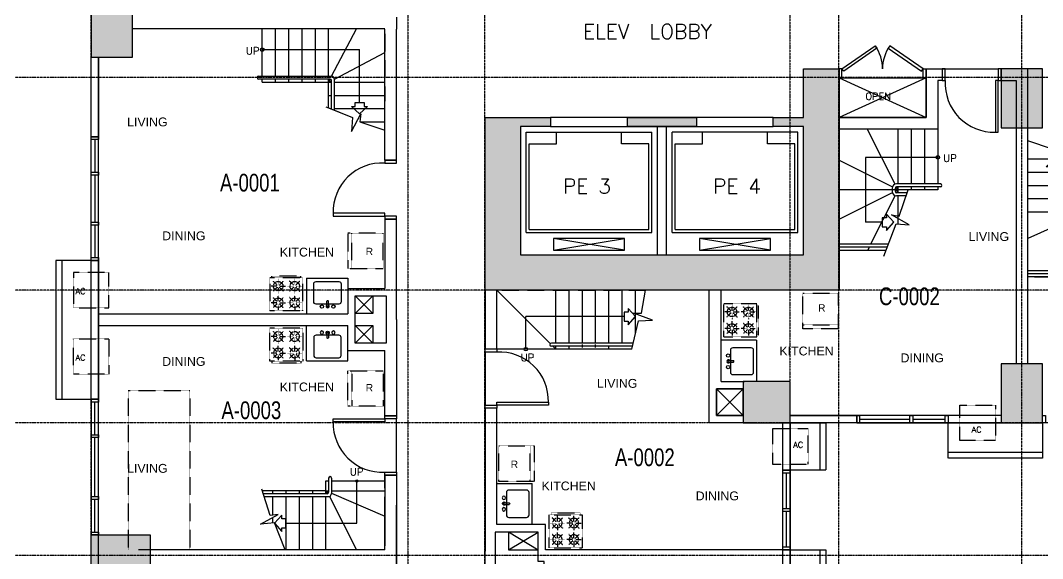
# Model space of a CAD drawing. Header units: inches. Extents: x -189245 to 740841, y -215444 to 469401.
# Drawn here: x 70090 to 87414, y -125030 to -115911 of the extents above; entities that cross this region are included whole.
import ezdxf
from ezdxf.enums import TextEntityAlignment as Align

# ---------------------------------------------------------------- set-up
doc = ezdxf.new("R2010")
doc.units = ezdxf.units.IN
doc.header["$LTSCALE"] = 10
doc.header["$MEASUREMENT"] = 0
for name, pattern in [('GRID NORMAL$0$GRID BASEMENT$0$GRID GROUND$0$GRID$0$$0$PHANTOM', [2.5, 1.25, -0.25, 0.25, -0.25, 0.25, -0.25]), ('HIDDEN', [0.375, 0.25, -0.125]), ('HIDDEN2', [0.1875, 0.125, -0.0625])]:
    doc.linetypes.add(name, pattern=pattern)
for name, color, linetype in [('1', 1, 'Continuous'), ('2', 2, 'Continuous'), ('A-DOOR', 1, 'Continuous'), ('A-EQUIPMENT', 2, 'Continuous'), ('A-EQUIPTMENT', 1, 'Continuous'), ('A-FIXTURE', 2, 'Continuous'), ('A-GRID', 8, 'Continuous'), ('A-HATCH COLUMN', 252, 'Continuous'), ('A-RAILING', 2, 'Continuous'), ('A-SHEARWALL', 6, 'Continuous'), ('A-STAIR', 1, 'Continuous'), ('A-TEXT', 3, 'Continuous'), ('A-UNIT NUMBER', 2, 'Continuous'), ('A-WINDOW', 2, 'Continuous'), ('BEAM-BODY PLANS', 150, 'HIDDEN2'), ('COLUMN', 6, 'Continuous'), ('GRID BASEMENT$0$A-PROPERTY LINE', 1, 'Continuous'), ('TEXT', 3, 'Continuous'), ('TSG- DIM1', 1, 'Continuous'), ('TSG- DIM_PIPE CHASE', 1, 'Continuous'), ('TSG- plaster', 4, 'Continuous'), ('TSG- PRE CAST', 4, 'Continuous'), ('TSG-DIM_WINDWS', 1, 'Continuous')]:
    doc.layers.add(name, color=color, linetype=linetype)
doc.styles.add('ARIAL', font='ARIAL.TTF', dxfattribs={"width": 0.75})
doc.styles.add('PRSP_Simplex', font='simplex.shx')

# ---------------------------------------------------------------- blocks, each defined once
blk = doc.blocks.new('elevator - inside')
at = {"layer": 'A-EQUIPTMENT', "color": 1}
for p, q in [((562, 7526), (562, 7726)), ((562, 7726), (1762, 7726)), ((1762, 7726), (562, 7526)), ((562, 7726), (1762, 7526)), ((1762, 7726), (1762, 7526)), ((3037, 7726), (4237, 7726)), ((4237, 7726), (3037, 7526)), ((3037, 7726), (4237, 7526)), ((1762, 7526), (562, 7526)), ((4237, 7526), (3037, 7526)), ((97, 7426), (97, 5726)), ((97, 7426), (2228, 7426)), ((147, 7376), (147, 5926)), ((147, 7376), (2178, 7376)), ((2178, 7376), (2178, 5926)), ((2228, 7426), (2228, 5726)), ((2572, 7426), (2572, 5726)), ((2572, 7426), (4703, 7426)), ((2622, 7376), (2622, 5926)), ((2622, 7376), (4653, 7376)), ((4653, 7376), (4653, 5926)), ((4703, 7426), (4703, 5726)), ((147, 5926), (612, 5926)), ((612, 5926), (612, 5726)), ((2178, 5926), (1712, 5926)), ((1712, 5926), (1712, 5726)), ((2622, 5926), (3087, 5926)), ((3087, 5926), (3087, 5726)), ((4653, 5926), (4187, 5926)), ((4187, 5926), (4187, 5726)), ((97, 5726), (2228, 5726)), ((4703, 5726), (2572, 5726)), ((97, 2076), (2228, 2076)), ((97, 376), (97, 2076)), ((612, 1876), (612, 2076)), ((1712, 1876), (1712, 2076)), ((2228, 376), (2228, 2076)), ((4703, 2076), (2572, 2076)), ((2572, 376), (2572, 2076)), ((3087, 1876), (3087, 2076)), ((4187, 1876), (4187, 2076)), ((4703, 376), (4703, 2076)), ((147, 1876), (612, 1876)), ((147, 426), (147, 1876)), ((2178, 1876), (1712, 1876)), ((2178, 426), (2178, 1876)), ((2622, 426), (2622, 1876)), ((2622, 1876), (3087, 1876)), ((4653, 1876), (4187, 1876)), ((4653, 426), (4653, 1876)), ((97, 376), (2228, 376)), ((147, 426), (2178, 426)), ((2572, 376), (4703, 376)), ((2622, 426), (4653, 426)), ((1762, 276), (562, 276)), ((562, 276), (562, 76)), ((1762, 76), (562, 276)), ((562, 76), (1762, 276)), ((1762, 76), (1762, 276)), ((4237, 276), (3037, 276)), ((3037, 276), (3037, 76)), ((4237, 76), (3037, 276)), ((3037, 76), (4237, 276)), ((4237, 76), (4237, 276)), ((562, 76), (1762, 76)), ((3037, 76), (4237, 76))]:
    blk.add_line(p, q, dxfattribs=at)
at = {"layer": 'A-EQUIPTMENT', "color": 1, "linetype": 'HIDDEN'}
for p, q in [((3037, 7526), (3037, 7726)), ((4237, 7726), (4237, 7526))]:
    blk.add_line(p, q, dxfattribs=at)
blk = doc.blocks.new('telephone door')
at = {"layer": 'A-DOOR', "color": 2}
for p, q in [((50, -15), (0, -15)), ((50, -15), (0, -15)), ((0, -165), (50, -165)), ((0, -165), (50, -165)), ((50, -165), (50, -15)), ((50, -165), (50, -15)), ((1425, -15), (1475, -15)), ((1425, -165), (1425, -15)), ((1425, -15), (1475, -15)), ((1475, -165), (1425, -165)), ((1475, -165), (1425, -165)), ((1475, -15), (1475, -165))]:
    blk.add_line(p, q, dxfattribs=at)
at = {"layer": 'A-DOOR'}
for p, q in [((1425, -165), (1425, -15)), ((1475, -15), (1475, -165))]:
    blk.add_line(p, q, dxfattribs=at)
at = {"layer": 'A-DOOR', "color": 2}
for points in [[(615, 377), (643, 336), (79, -56), (50, -15)], [(860, 377), (832, 336), (1396, -56), (1425, -15)]]:
    blk.add_lwpolyline(points, close=True, dxfattribs=at)
at = {"layer": 'A-DOOR'}
for centre, start, end in [((50, -15), 0, 34.8007), ((1425, -15), 145.1993, 180)]:
    blk.add_arc(centre, 688, start, end, dxfattribs=at)
blk = doc.blocks.new('A$C1B640851')
at = {"layer": 'A-RAILING', "color": 1}
for p in [(508, 550), (-1157, 0)]:
    blk.add_line(p, (508, 0), dxfattribs=at)
at = {"layer": 'A-STAIR', "color": 2}
for p, q in [((-1288, 550), (-1399, 73)), ((-1311, 450), (75, 450)), ((-1299, 500), (75, 500)), ((-1399, 73), (-1637, 58)), ((-1637, 58), (-1316, -58)), ((-1226, 136), (-1350, 0)), ((-1226, 78), (-1226, 136)), ((-1157, 78), (-1226, 78)), ((-1157, -78), (-1157, 78)), ((-1451, -60), (-1522, -450)), ((-1316, -58), (-1451, -60)), ((-1350, 0), (-1226, -137)), ((-1226, -137), (-1226, -78)), ((-1226, -78), (-1157, -78))]:
    blk.add_line(p, q, dxfattribs=at)
at = {"layer": 'A-STAIR'}
for p, q in [((-1288, 550), (1000, 550)), ((-900, 550), (-900, 500)), ((-675, 524), (-675, 474)), ((-450, 524), (-450, 474)), ((-225, 550), (-225, 500)), ((0, 550), (0, 500)), ((0, 550), (50, 500)), ((-1125, 450), (-1125, -450)), ((-900, 450), (-900, -450)), ((-675, 450), (-675, -450)), ((-450, 450), (-450, -450)), ((-225, 450), (-225, -450)), ((0, 450), (0, -450)), ((93, 457), (1000, -450)), ((-1350, 282), (-1350, -450))]:
    blk.add_line(p, q, dxfattribs=at)
at = {"layer": 'A-STAIR', "color": 2}
blk.add_circle((508, 550), 30, dxfattribs=at)
blk.add_arc((75, 475), 25, 270, 90, dxfattribs=at)
blk = doc.blocks.new('grid')
at = {"layer": 'A-GRID', "linetype": 'GRID NORMAL$0$GRID BASEMENT$0$GRID GROUND$0$GRID$0$$0$PHANTOM'}
for p, q in [((-90633.8, -228688.5), (-90633.8, -289256.3)), ((-85258.8, -228688.5), (-85258.8, -289256.3)), ((-83958.8, -228688.5), (-83958.8, -289256.3)), ((-77958.8, -228688.5), (-77958.8, -289256.3)), ((-74858.8, -228688.5), (-74858.8, -289256.3)), ((-78783.8, -230188.4), (-78783.8, -289282.1)), ((-33688.1, -262686.6), (-100703.6, -262686.6)), ((-33688.1, -266286.6), (-100703.6, -266286.6)), ((-33688.1, -268536.6), (-100703.6, -268536.6)), ((-33688.1, -270786.6), (-100703.6, -270786.6))]:
    blk.add_line(p, q, dxfattribs=at)
blk = doc.blocks.new('REF')
at = {"color": 1, "linetype": 'HIDDEN2'}
blk.add_line((-300, 535), (300, 535), dxfattribs=at)
blk.add_lwpolyline([(-300, 0), (300, 0), (300, 600), (-300, 600)], close=True, dxfattribs=at)
blk = doc.blocks.new('RANGE2')
at = {"layer": 'A-FIXTURE', "color": 1, "linetype": 'HIDDEN2'}
for p, q in [((-280, 0), (280, 0)), ((-280, 0), (-280, -560)), ((280, -560), (280, 0)), ((-166, -140), (-262, -140)), ((-158, -122), (-227, -53)), ((-158, -158), (-227, -227)), ((-140, -114), (-140, -18)), ((-140, -166), (-140, -262)), ((-122, -122), (-53, -53)), ((-122, -158), (-53, -227)), ((-114, -140), (-18, -140)), ((114, -140), (18, -140)), ((122, -122), (53, -53)), ((122, -158), (53, -227)), ((140, -114), (140, -18)), ((140, -166), (140, -262)), ((158, -122), (227, -53)), ((158, -158), (227, -227)), ((166, -140), (262, -140)), ((-158, -402), (-227, -333)), ((-140, -394), (-140, -298)), ((-122, -402), (-53, -333)), ((122, -402), (53, -333)), ((140, -394), (140, -298)), ((158, -402), (227, -333)), ((-166, -420), (-262, -420)), ((-158, -438), (-227, -507)), ((-140, -446), (-140, -542)), ((-122, -438), (-53, -507)), ((-114, -420), (-18, -420)), ((114, -420), (18, -420)), ((122, -438), (53, -507)), ((140, -446), (140, -542)), ((158, -438), (227, -507)), ((166, -420), (262, -420)), ((-280, -560), (280, -560)), ((-246, -560), (-246, -590)), ((-246, -590), (246, -590)), ((246, -560), (246, -590))]:
    blk.add_line(p, q, dxfattribs=at)
for centre in [(-140, -140), (140, -140), (-140, -420), (140, -420)]:
    blk.add_circle(centre, 80, dxfattribs=at)
blk = doc.blocks.new('SINK3')
at = {"layer": 'A-FIXTURE', "color": 2, "linetype": 'Continuous'}
for p, q in [((421, 17), (335, 17)), ((421, -12), (335, -12))]:
    blk.add_line(p, q, dxfattribs=at)
blk.add_lwpolyline([(40, 232), (342, 232, -0.414214), (382, 192), (382, -192, -0.414214), (342, -232), (40, -232, -0.414214), (0, -192), (0, 192, -0.414214)], format="xyb", close=True, dxfattribs=at)
at = {"layer": 'A-FIXTURE', "color": 2, "linetype": 'ByBlock'}
for centre in [(425, 100), (425, -95)]:
    blk.add_circle(centre, 28.8, dxfattribs=at)
at = {"layer": 'A-FIXTURE', "color": 2, "linetype": 'Continuous'}
for centre, radius, start, end in [((342, 3), 15.7, 115.7914, 244.2086), ((421, 3), 27.3, 211.2757, 148.7243), ((414, 3), 15.7, 295.7914, 64.2086)]:
    blk.add_arc(centre, radius, start, end, dxfattribs=at)
blk = doc.blocks.new('A$C34DE1B35')
at = {"layer": 'A-FIXTURE', "linetype": 'ByBlock'}
blk.add_lwpolyline([(0, -1725), (600, -1725), (600, -3125), (0, -3125)], dxfattribs=at)
at = {"layer": 'A-RAILING', "color": 2}
for p, q in [((-2002, -2450), (-2002, -1577)), ((-1952, -2450), (-1952, -1597)), ((-1927, -2475), (-1377, -2475)), ((-1927, -2525), (-1377, -2525)), ((-1377, -3425), (-2902, -3425)), ((-1377, -3475), (-2902, -3475))]:
    blk.add_line(p, q, dxfattribs=at)
for centre, radius, start, end in [((-1927, -2450), 75, 180, 270), ((-1927, -2450), 25, 180, 270), ((-1377, -2500), 25, 270, 90), ((-1377, -3450), 25, 270, 90)]:
    blk.add_arc(centre, radius, start, end, dxfattribs=at)
at = {"layer": 'A-STAIR'}
for p, q in [((-2900, -1525), (-2133, -1525)), ((-1902, -2475), (-1902, -1617)), ((-2902, -1750), (-2002, -1750)), ((-1952, -1750), (-1902, -1750)), ((-2902, -1975), (-2002, -1975)), ((-1952, -1975), (-1902, -1975)), ((-2902, -2200), (-2002, -2200)), ((-1952, -2200), (-1902, -2200)), ((-2902, -2425), (-2002, -2425)), ((-1952, -2425), (-1452, -2425)), ((-1902, -2425), (-1951, -2447)), ((-1902, -2425), (-1929, -2475)), ((-1677, -2475), (-1677, -2425)), ((-1452, -2475), (-1452, -2425)), ((-1999, -2469), (-2902, -2875)), ((-1954, -2520), (-2457, -3425)), ((-1902, -3425), (-1902, -2525)), ((-1677, -3425), (-1677, -2525)), ((-1452, -3425), (-1452, -2525)), ((-1452, -3525), (-2902, -3525)), ((-1902, -3525), (-1902, -3475)), ((-1677, -3525), (-1677, -3475)), ((-1452, -3525), (-1452, -3475))]:
    blk.add_line(p, q, dxfattribs=at)
at = {"layer": 'A-STAIR', "color": 2}
blk.add_lwpolyline([(-1902, -1617), (-2357, -1436), (-2337, -1198), (-2499, -1498), (-2481, -1364), (-2902, -1221)], dxfattribs=at)
blk.add_lwpolyline([(-2588, -1661), (-2452, -1536), (-2315, -1661), (-2374, -1661), (-2374, -1729), (-2530, -1729), (-2530, -1661)], close=True, dxfattribs=at)
at = {"layer": 'A-STAIR'}
blk.add_lwpolyline([(-2452, -1729), (-2452, -3025), (-1452, -3025)], dxfattribs=at)
at = {"layer": 'A-STAIR', "color": 2}
blk.add_circle((-1452, -3025), 30, dxfattribs=at)
at = {"layer": 'BEAM-BODY PLANS', "color": 2, "linetype": 'ByBlock'}
for p, q in [((-2335, -1198), (-2497, -1498)), ((-2355, -1436), (-2335, -1198)), ((-2497, -1498), (-2480, -1364)), ((-1900, -1617), (-2355, -1436))]:
    blk.add_line(p, q, dxfattribs=at)
at = {"layer": 'BEAM-BODY PLANS', "color": 1}
for p, q in [((-1675, -2425), (-1900, -2425)), ((-2900, -3525), (-1675, -3525))]:
    blk.add_line(p, q, dxfattribs=at)
at = {"layer": 'A-FIXTURE', "color": 1, "extrusion": (2.87679e-43, 1.97215e-31, -1), "xscale": -1, "zscale": -1, "rotation": 180}
blk.add_blockref('REF', (-832, -246), dxfattribs=at)
at = {"layer": 'A-FIXTURE', "color": 1, "extrusion": (1.97215e-31, -8.36534e-46, -1), "zscale": -1, "rotation": 270}
blk.add_blockref('RANGE2', (-17, -1425), dxfattribs=at)
at = {"layer": 'A-FIXTURE', "extrusion": (6.16298e-32, -4.52073e-48, -1), "zscale": -0.9999999999999999}
blk.add_blockref('SINK3', (-500, -2365), dxfattribs=at)
at = {"layer": 'A-TEXT', "insert": (864, -468), "char_height": 125, "width": 5794.76, "attachment_point": 3}
blk.add_mtext('{\\fArial|b0|i0|c0|p34;R}', dxfattribs=at)
at = {"layer": 'TEXT', "char_height": 150, "width": 1290, "attachment_point": 7}
for s, insert in [('{\\fArial|b0|i0|c0|p34;KITCHEN}', (646, -2047)), ('{\\fArial|b0|i0|c0|p34;LIVING}', (-1978, -4742)), ('{\\fArial|b0|i0|c0|p34;DINING}', (1184, -4743))]:
    blk.add_mtext(s, dxfattribs=dict(at, insert=insert))

msp = doc.modelspace()

# ---------------------------------------------------------------- hatches: boundary and pattern name
at = {"layer": 'A-HATCH COLUMN'}
msp.add_hatch(color=256, dxfattribs=at).paths.add_polyline_path([(80376.34646, -117555.85693), (80376.34646, -117705.85693), (81548.34625, -117705.85693), (81548.34625, -117555.85693)])
msp.add_hatch(color=256, dxfattribs=at).paths.add_polyline_path([(80376.34646, -117555.85693), (80376.34646, -117705.85693), (81548.34625, -117705.85693), (81548.34625, -117555.85693)])
at = {"layer": 'COLUMN', "linetype": 'Continuous'}
for points in [[(71289.01965, -115430.85693), (71289.01965, -116530.85693), (71989.01965, -116530.85693), (71989.01965, -115430.85693)], [(83964.01965, -116730.85693), (83364.01965, -116730.85693), (83364.01965, -117555.85693), (82848.34625, -117555.85693), (82848.34625, -117705.85693), (83364.01965, -117705.85693), (83364.01965, -119880.85693), (78564.01965, -119880.85693), (78564.01965, -117705.85693), (79076.51965, -117705.85693), (79076.51965, -117555.85693), (77964.01965, -117555.85693), (77964.01965, -120480.85693), (83964.01965, -120480.85693)], [(86714.01964, -117730.85693), (87414.01964, -117730.85693), (87414.01964, -116730.85693), (86714.01964, -116730.85693)], [(86714.01964, -122730.85693), (87414.01964, -122730.85693), (87414.01964, -121730.85693), (86714.01964, -121730.85693)], [(82339.01965, -122730.85693), (83139.01965, -122730.85693), (83139.01965, -122030.85693), (82339.01965, -122030.85693)], [(71289.01965, -124630.85693), (72289.01965, -124630.85693), (72289.01965, -125330.85693), (71289.01965, -125330.85693)]]:
    msp.add_hatch(color=253, dxfattribs=at).paths.add_polyline_path(points)

# ---------------------------------------------------------------- linework, layer by layer
at = {"layer": '1', "linetype": 'ByBlock'}
msp.add_line((74363.44434, -124336.50223), (74363.44434, -124433.27918), dxfattribs=at)
for points in [[(84723.84591, -119903.55657), (84935.09162, -119359.90701), (85150.46042, -119373.58937), (84852.83863, -119208.25683), (84986.18699, -119227.15081), (85134.59024, -118781.79031)], [(74579.63837, -124882.08423), (74396.33417, -124427.0824), (74158.75563, -124447.34187), (74458.14058, -124285.22389), (74324.59648, -124302.6808), (74180.99777, -123855.74802)]]:
    msp.add_lwpolyline(points, dxfattribs=at)
at = {"layer": '2', "color": 2}
msp.add_line((78164.01965, -122480.85693), (77964.01965, -122480.85693), dxfattribs=at)
for points in [[(76264.01965, -118278.61391), (76264.01965, -118328.61391), (76464.01965, -118328.61391), (76464.01965, -118278.61391)], [(76264.01965, -119228.61391), (76264.01965, -119178.61391), (75389.01965, -119178.61391), (75389.01965, -119228.61391)], [(76264.01965, -119228.61391), (76264.01965, -119278.61391), (76464.01965, -119278.61391), (76464.01965, -119228.61391)], [(76264.01965, -122664.44438), (76264.01965, -122614.44438), (76464.01965, -122614.44438), (76464.01965, -122664.44438)], [(76264.01965, -122664.44438), (76264.01965, -122714.44438), (75389.01965, -122714.44438), (75389.01965, -122664.44438)], [(76264.01965, -123614.44438), (76264.01965, -123564.44438), (76464.01965, -123564.44438), (76464.01965, -123614.44438)]]:
    msp.add_lwpolyline(points, close=True, dxfattribs=at)
at = {"layer": 'A-DOOR'}
for p, q in [((83964.01965, -116730.85693), (83964.01965, -116930.85693)), ((85764.01965, -116730.85693), (86664.01965, -116730.85693)), ((77964.01965, -121530.85693), (77964.01965, -122430.85693)), ((79039.01965, -122380.85693), (79039.01965, -122430.85693)), ((76464.01965, -123564.44438), (76464.01965, -122664.44438))]:
    msp.add_line(p, q, dxfattribs=at)
at = {"layer": 'A-DOOR', "ltscale": 500}
msp.add_line((83964.01965, -116730.85693), (83964.01965, -116930.85693), dxfattribs=at)
at = {"layer": 'A-DOOR', "color": 2}
for p, q in [((77964.01965, -121530.85693), (77964.01965, -121480.85693)), ((78164.01965, -121530.85693), (77964.01965, -121530.85693)), ((78164.01965, -121480.85693), (78164.01965, -121530.85693)), ((77964.01965, -122480.85693), (77964.01965, -122430.85693)), ((77964.01965, -122430.85693), (78164.01965, -122430.85693)), ((78164.01965, -122430.85693), (78164.01965, -122380.85693)), ((78164.01965, -122380.85693), (79039.01965, -122380.85693)), ((79039.01965, -122430.85693), (78164.01965, -122430.85693)), ((78164.01965, -122430.85693), (78164.01965, -122480.85693))]:
    msp.add_line(p, q, dxfattribs=at)
for points in [[(85714.01965, -116930.85693), (85764.01965, -116930.85693), (85764.01965, -116730.85693), (85714.01965, -116730.85693)], [(86664.01965, -116930.85693), (86714.01965, -116930.85693), (86714.01965, -116730.85693), (86664.01965, -116730.85693)], [(86664.01965, -116930.85693), (86614.01965, -116930.85693), (86614.01965, -117805.85693), (86664.01965, -117805.85693)]]:
    msp.add_lwpolyline(points, close=True, dxfattribs=at)
at = {"layer": 'A-DOOR'}
for centre, start, end in [((86593.41723, -116975.51357), 176.918041454, 271.421327578), ((76219.36301, -119158.01148), 86.918041461, 181.421327571), ((76219.36301, -119158.01148), 86.918041461, 181.421327571), ((78208.6763, -122360.2545), 358.578672422, 93.081958539), ((76219.36301, -122735.04681), 178.578672429, 273.081958539), ((76219.36301, -122735.04681), 178.578672429, 273.081958539)]:
    msp.add_arc(centre, 830.59891, start, end, dxfattribs=at)
at = {"layer": 'A-EQUIPMENT', "ltscale": 100}
for points in [[(71289.01966, -119980.85691), (70789.01965, -119980.85691), (70789.01965, -122330.85398), (71289.01965, -122330.85398)], [(83139.01965, -122730.85691), (83639.01966, -122730.85691), (83639.01966, -123530.85691), (83139.01965, -123530.85691)], [(87414.01965, -122730.85691), (87414.01965, -123230.85691), (85814.01965, -123230.85691), (85814.01965, -122730.85691)], [(83139.01965, -124880.85691), (83639.01966, -124880.85691), (83639.01966, -126330.85398), (83139.01966, -126330.85398)]]:
    msp.add_lwpolyline(points, dxfattribs=at)
at = {"layer": 'A-EQUIPTMENT', "color": 20, "linetype": 'HIDDEN', "true_color": 0xf62c09}
msp.add_line((82389.01965, -122730.85693), (82989.01965, -122730.85693), dxfattribs=at)
at = {"layer": 'A-EQUIPTMENT', "linetype": 'HIDDEN'}
for points in [[(70789.01965, -119980.85691), (70689.01965, -119980.85691), (70689.01965, -122330.85398), (70789.01965, -122330.85398)], [(83639.01966, -122730.85691), (83739.01966, -122730.85691), (83739.01966, -123530.85691), (83639.01966, -123530.85691)], [(87414.01965, -123230.85691), (87414.01965, -123330.85691), (85814.01965, -123330.85691), (85814.01965, -123230.85691)], [(83639.01966, -124880.85691), (83739.01966, -124880.85691), (83739.01966, -126330.85398), (83639.01966, -126330.85398)]]:
    msp.add_lwpolyline(points, dxfattribs=at)
at = {"layer": 'A-EQUIPTMENT', "color": 1, "linetype": 'HIDDEN2'}
for points in [[(70989.01965, -120780.85691), (71589.01965, -120780.85691), (71589.01965, -120180.85691), (70989.01965, -120180.85691)], [(70989.01965, -121305.85691), (71589.01965, -121305.85691), (71589.01965, -121905.85691), (70989.01965, -121905.85691)], [(86014.01965, -123030.85691), (86014.01965, -122430.85691), (86614.01965, -122430.85691), (86614.01965, -123030.85691)], [(83439.01965, -122830.85691), (82839.01965, -122830.85691), (82839.01965, -123430.85691), (83439.01965, -123430.85691)]]:
    msp.add_lwpolyline(points, close=True, dxfattribs=at)
at = {"layer": 'A-FIXTURE', "color": 2}
for p, q in [((74939.3993, -120280.85693), (74939.3993, -120880.85693)), ((74939.3993, -120280.85693), (75639.02208, -120280.85693)), ((75639.02208, -120280.85693), (75639.01965, -120455.8619)), ((74939.3993, -121680.85693), (74939.3993, -121080.85693)), ((82564.01966, -121331.23415), (81964.01966, -121331.23415)), ((82564.01966, -121331.23415), (82564.01966, -122030.85693)), ((75639.02208, -121680.85693), (75639.01965, -121505.85197)), ((74939.3993, -121680.85693), (75639.02208, -121680.85693)), ((78164.01965, -123756.23415), (78764.01965, -123756.23415)), ((78764.01965, -124455.85693), (78764.01965, -123756.23415))]:
    msp.add_line(p, q, dxfattribs=at)
at = {"layer": 'A-RAILING'}
for p, q in [((74126.14442, -116855.59879), (75358.54121, -116855.59879)), ((75338.54121, -116905.59879), (74126.14442, -116905.59879)), ((75363.54121, -117415.45719), (75363.54121, -116930.59879)), ((75413.54121, -117435.31886), (75413.54121, -116910.59879)), ((84863.88738, -118756.79031), (84863.88738, -118806.79075)), ((84913.88738, -118756.79031), (84913.88738, -118806.79056)), ((85681.48005, -118681.79031), (84938.88738, -118681.79031)), ((85681.48005, -118731.79031), (84938.88738, -118731.79031)), ((85117.92921, -118831.79031), (84938.88738, -118831.79031)), ((85101.26819, -118881.79031), (84938.88738, -118881.79031)), ((84801.46901, -119703.79031), (83963.88738, -119703.79031)), ((84782.04053, -119753.79031), (83963.88738, -119753.79031)), ((75313.44434, -123666.15047), (75313.44434, -123906.15047)), ((75363.44434, -123666.15047), (75363.44434, -123926.15047)), ((75288.44434, -123931.15047), (74205.22444, -123931.15047)), ((74221.28935, -123981.15047), (75308.44434, -123981.15047))]:
    msp.add_line(p, q, dxfattribs=at)
for centre, radius, start, end in [((74126.14442, -116880.59879), 25, 90, 270), ((75338.54121, -116930.59879), 25, 0, 90), ((75358.54121, -116910.59879), 55, 0, 90), ((84938.88738, -118756.79031), 75, 90, 180), ((84938.88738, -118806.79031), 75, 180, 270), ((84938.88738, -118756.79031), 25, 90, 180), ((84938.88738, -118806.79031), 25, 180, 270), ((85681.48005, -118706.79031), 25, 270, 90), ((75338.44434, -123666.15047), 25, 0, 180), ((75288.44434, -123906.15047), 25, 270, 0), ((75308.44434, -123926.15047), 55, 270, 0)]:
    msp.add_arc(centre, radius, start, end, dxfattribs=at)
at = {"layer": 'A-SHEARWALL'}
for p, q in [((83364.01965, -117555.85693), (83364.01965, -116730.85693)), ((83364.01965, -116730.85693), (83964.01965, -116730.85693)), ((83964.01965, -116730.85693), (83964.01965, -120480.85693)), ((77964.01965, -117555.85693), (79076.51965, -117555.85693)), ((77964.01965, -120480.85693), (77964.01965, -117555.85693)), ((79076.51965, -117555.85693), (79076.51965, -117705.85693)), ((80376.34646, -117555.85693), (81548.34625, -117555.85693)), ((80376.34646, -117555.85693), (81548.34625, -117555.85693)), ((82848.34625, -117705.85693), (82848.34625, -117555.85693)), ((82848.34625, -117555.85693), (83364.01965, -117555.85693)), ((79076.51965, -117705.85693), (78564.01965, -117705.85693)), ((78564.01965, -117705.85693), (78564.01965, -119880.85693)), ((81548.34625, -117705.85693), (80373.34646, -117705.85693)), ((81548.34625, -117705.85693), (80373.34646, -117705.85693)), ((83364.01965, -117705.85693), (82848.34625, -117705.85693)), ((83364.01965, -119880.85693), (83364.01965, -117705.85693)), ((78564.01965, -119880.85693), (83364.01965, -119880.85693)), ((83964.01965, -120480.85693), (77964.01965, -120480.85693))]:
    msp.add_line(p, q, dxfattribs=at)
at = {"layer": 'A-SHEARWALL', "color": 2}
for p, q in [((80889.01965, -119880.85693), (80889.01965, -117705.85693)), ((81039.01965, -119880.85693), (81039.01965, -117705.85693))]:
    msp.add_line(p, q, dxfattribs=at)
at = {"layer": 'A-SHEARWALL'}
for points in [[(80376.34646, -117555.85693), (80376.34646, -117705.85693)], [(81548.34625, -117555.85693), (81548.34625, -117705.85693)]]:
    msp.add_lwpolyline(points, dxfattribs=at)
at = {"layer": 'A-STAIR'}
for p, q in [((74188.54121, -116855.59879), (74188.54121, -116055.59879)), ((74413.54121, -116855.59879), (74413.54121, -116055.59879)), ((74638.54121, -116855.59879), (74638.54121, -116055.59879)), ((74863.54121, -116855.59879), (74863.54121, -116055.59879)), ((75088.54121, -116855.59879), (75088.54121, -116055.59879)), ((75313.54121, -116855.59879), (75313.54121, -116055.59879)), ((75363.43226, -116855.8167), (75788.7143, -116055.59879)), ((75838.7143, -117301.68199), (75838.7143, -116405.59879)), ((75413.32331, -116905.70775), (76263.88738, -116455.59879)), ((74188.54121, -116955.59879), (74188.54121, -116905.59879)), ((74413.54121, -116955.59879), (74413.54121, -116905.59879)), ((74638.54121, -116955.59879), (74638.54121, -116905.59879)), ((74863.54121, -116955.59879), (74863.54121, -116905.59879)), ((75088.54121, -116955.59879), (75088.54121, -116905.59879)), ((75313.54121, -117395.59552), (75313.54121, -116905.59879)), ((75313.54121, -116955.59879), (75338.54121, -116905.59879)), ((75313.54121, -116955.59879), (75363.54121, -116930.59879)), ((74188.54121, -116955.59879), (75363.54121, -116955.59879)), ((75413.54121, -116955.59879), (76063.88738, -116955.59879)), ((75413.54121, -116955.59879), (76263.88738, -116955.59879)), ((75313.54121, -117180.59879), (75363.54121, -117180.59879)), ((75413.54121, -117180.59879), (76263.88738, -117180.59879)), ((75338.72356, -117405.59879), (75363.54121, -117405.59879)), ((75413.54121, -117405.59879), (76263.88738, -117405.59879)), ((75849.87467, -117630.59879), (76263.88738, -117630.59879)), ((84915.48708, -118685.53425), (84448.48808, -117756.79031)), ((84963.88738, -117756.79031), (84963.88738, -118681.79031)), ((85188.88738, -117756.79031), (85188.88738, -118681.79031)), ((85413.88738, -117756.79031), (85413.88738, -118681.79031)), ((85638.88738, -117756.79031), (85638.88738, -118681.79031)), ((84867.55488, -118733.62406), (83963.88738, -118281.79031)), ((85638.88738, -118231.79031), (84413.88738, -118231.79031)), ((84963.88738, -118781.79031), (83963.88738, -118781.79031)), ((84867.55488, -118829.95656), (83963.88738, -119281.79031)), ((84963.88738, -118781.79031), (84913.88738, -118756.79031)), ((85413.88738, -118781.79031), (84913.88738, -118781.79031)), ((85638.88738, -118781.79031), (84913.88738, -118781.79031)), ((84963.88738, -118781.79031), (84913.88738, -118806.79031)), ((84963.88738, -118781.79031), (84938.74615, -118731.79071)), ((84963.88738, -118781.79031), (84938.74615, -118831.78991)), ((84963.88738, -118731.79031), (84963.88738, -118831.79031)), ((85188.88738, -118731.79031), (85188.88738, -118781.79031)), ((85413.88738, -118731.79031), (85413.88738, -118781.79031)), ((85638.88738, -118731.79031), (85638.88738, -118781.79031)), ((84915.48708, -118878.04637), (84500.27943, -119703.79031)), ((84963.88738, -118881.79031), (84963.88738, -119361.73641)), ((84963.88738, -118881.79031), (84963.88738, -119056.79031)), ((84698.1744, -119331.79031), (84413.88738, -119331.79031)), ((83963.88738, -119803.79031), (84762.61205, -119803.79031)), ((84475.138, -119753.79031), (84449.99657, -119803.79031)), ((75263.44434, -123716.15047), (75263.44434, -123881.15047)), ((75313.44434, -123716.15047), (75263.44434, -123716.15047)), ((75263.44434, -123780.73326), (75263.44434, -123931.15047)), ((76263.88738, -123716.15047), (75363.44434, -123716.15047)), ((75263.44434, -123881.15047), (74189.15953, -123881.15047)), ((74363.44434, -123881.15047), (74363.44434, -123931.15047)), ((74363.44434, -123981.15047), (74363.44434, -124297.6026)), ((74588.44434, -123881.15047), (74588.44434, -123931.15047)), ((74588.44434, -123981.15047), (74588.44434, -124881.15098)), ((74813.44434, -123881.15047), (74813.44434, -123931.15047)), ((74813.44434, -123981.15047), (74813.44434, -124881.15106)), ((75038.44434, -123881.15047), (75038.44434, -123931.15047)), ((75038.44434, -123981.15047), (75038.44434, -124881.15114)), ((75263.44434, -123881.15047), (75297.32323, -123929.52065)), ((75263.44434, -123881.15047), (75313.44434, -123902.64815)), ((75263.44434, -123881.15047), (75313.44434, -123881.15047)), ((75263.44434, -123981.15047), (75263.44434, -124881.15121)), ((75263.44434, -123981.15047), (75263.44434, -124881.15095)), ((75330.31006, -123976.6172), (75784.74675, -124881.15095)), ((75363.44434, -123881.15048), (76263.88738, -123881.1505)), ((75363.44434, -123924.14583), (76263.88738, -124310.00467))]:
    msp.add_line(p, q, dxfattribs=at)
for points in [[(74188.54121, -116405.59879), (75838.7143, -116405.59879)], [(84413.88738, -118231.79031), (84413.88738, -119331.79031)], [(74588.44434, -124433.27918), (75790.73451, -124433.27918), (75790.73451, -123716.15047)]]:
    msp.add_lwpolyline(points, dxfattribs=at)
at = {"layer": 'A-STAIR', "color": 2}
for points in [[(75263.88738, -117375.87136), (75718.88921, -117556.61326), (75698.62974, -117794.1918), (75860.74771, -117494.80686), (75843.29081, -117628.35095)], [(75326.24809, -117400.64312), (75718.88921, -117556.61326), (75698.62974, -117794.1918), (75860.74771, -117494.80686), (75843.29081, -117628.35095), (76263.88738, -117771.94966)]]:
    msp.add_lwpolyline(points, dxfattribs=at)
for points in [[(75975.2143, -117370.50212), (75838.7143, -117494.80686), (75702.2143, -117370.50212), (75760.7143, -117370.50212), (75760.7143, -117301.68199), (75916.7143, -117301.68199), (75916.7143, -117370.50212)], [(84766.99453, -119468.29031), (84891.29926, -119331.79031), (84766.99453, -119195.29031), (84766.99453, -119253.79031), (84698.1744, -119253.79031), (84698.1744, -119409.79031), (84766.99453, -119409.79031)], [(74519.62421, -124296.77918), (74395.31948, -124433.27918), (74519.62421, -124569.77918), (74519.62421, -124511.27918), (74588.44434, -124511.27918), (74588.44434, -124355.27918), (74519.62421, -124355.27918)]]:
    msp.add_lwpolyline(points, close=True, dxfattribs=at)
for centre, radius in [((74188.54121, -116405.59879), 30), ((85638.88738, -118231.79031), 30), ((75790.73451, -123716.15047), 18.30594)]:
    msp.add_circle(centre, radius, dxfattribs=at)
at = {"layer": 'A-WINDOW', "color": 1}
for p, q in [((82848.34625, -117555.85693), (79076.51965, -117555.85693)), ((79076.51965, -117705.85693), (82848.34625, -117705.85693)), ((71289.01965, -119980.85693), (71289.01965, -117880.85693)), ((71289.01965, -122330.85401), (71289.01965, -124630.85401)), ((86715.64252, -122605.85693), (83139.00268, -122605.85693)), ((83014.01965, -128630.85693), (83014.01965, -122730.85693)), ((86715.64252, -122730.85693), (83014.01965, -122730.85693)), ((83139.01965, -136830.85693), (83139.01965, -122730.85693)), ((84264.01965, -122730.85693), (85814.01965, -122730.85693)), ((84264.01965, -122730.85693), (85814.01965, -122730.85693)), ((83139.01965, -123580.85693), (83139.01965, -124830.85693))]:
    msp.add_line(p, q, dxfattribs=at)
at = {"layer": 'A-WINDOW'}
for p, q in [((71289.01965, -117930.85693), (71289.01965, -117880.85693)), ((71351.51965, -117930.85693), (71351.51965, -118480.85693)), ((71289.01965, -118530.85693), (71289.01965, -118480.85693)), ((71351.51965, -118530.85693), (71351.51965, -119330.85693)), ((71289.01965, -119380.85693), (71289.01965, -119330.85693)), ((71351.51965, -119380.85693), (71351.51965, -119930.85693)), ((71289.01965, -119980.85693), (71289.01965, -119930.85693)), ((71289.01965, -122380.85401), (71289.01965, -122330.85401)), ((71351.51965, -122930.85401), (71351.51965, -122380.85401)), ((84264.01965, -122730.85693), (84314.01965, -122730.85693)), ((84314.01965, -122668.35693), (85164.01965, -122668.35693)), ((85164.01965, -122730.85693), (85214.01965, -122730.85693)), ((85214.01965, -122668.35693), (85764.01965, -122668.35693)), ((85814.01965, -122730.85693), (85764.01965, -122730.85693)), ((71289.01965, -122930.85401), (71289.01965, -122980.85401)), ((71351.51965, -123980.85401), (71351.51965, -122980.85401)), ((83076.51965, -124180.85693), (83076.51965, -123580.85693)), ((83139.01965, -123530.85693), (83139.01965, -123580.85693)), ((71289.01965, -123980.85401), (71289.01965, -124030.85401)), ((71351.51965, -124580.85401), (71351.51965, -124030.85401)), ((83139.01965, -124180.85693), (83139.01965, -124230.85693)), ((83076.51965, -124830.85693), (83076.51965, -124230.85693)), ((71289.01965, -124580.85401), (71289.01965, -124630.85401)), ((83139.01965, -124830.85693), (83139.01965, -124880.85693))]:
    msp.add_line(p, q, dxfattribs=at)
for points in [[(71414.01965, -117930.85693), (71289.01965, -117930.85693), (71289.01965, -117880.85693), (71414.01965, -117880.85693)], [(71414.01965, -118530.85693), (71289.01965, -118530.85693), (71289.01965, -118480.85693), (71414.01965, -118480.85693)], [(71414.01965, -119380.9261), (71289.01965, -119380.9261), (71289.01965, -119330.9261), (71414.01965, -119330.9261)], [(71414.01965, -119980.85693), (71289.01965, -119980.85693), (71289.01965, -119930.85693), (71414.01965, -119930.85693)], [(71414.01965, -122380.85401), (71289.01965, -122380.85401), (71289.01965, -122330.85401), (71414.01965, -122330.85401)], [(71414.01965, -122980.85401), (71289.01965, -122980.85401), (71289.01965, -122930.85401), (71414.01965, -122930.85401)], [(71414.01965, -124030.85401), (71289.01965, -124030.85401), (71289.01965, -123980.85401), (71414.01965, -123980.85401)], [(71414.01965, -124630.85744), (71289.01965, -124630.85744), (71289.01965, -124580.85744), (71414.01965, -124580.85744)]]:
    msp.add_lwpolyline(points, close=True, dxfattribs=at)
at = {"layer": 'A-WINDOW', "linetype": 'ByBlock', "ltscale": 100}
for points in [[(84264.01965, -122605.85693), (84314.01965, -122605.85693), (84314.01965, -122730.85693), (84264.01965, -122730.85693)], [(85164.01965, -122605.85693), (85214.01965, -122605.85693), (85214.01965, -122730.85693), (85164.01965, -122730.85693)], [(85764.01965, -122605.85693), (85814.01965, -122605.85693), (85814.01965, -122730.85693), (85764.01965, -122730.85693)], [(87414.01964, -122605.85693), (87464.01964, -122605.85693), (87464.01964, -122730.85693), (87414.01964, -122730.85693)], [(83014.01965, -123530.85693), (83139.01965, -123530.85693), (83139.01965, -123580.85693), (83014.01965, -123580.85693)], [(83014.01965, -124180.85693), (83139.01965, -124180.85693), (83139.01965, -124230.85693), (83014.01965, -124230.85693)], [(83014.01965, -124830.85693), (83139.01965, -124830.85693), (83139.01965, -124880.85693), (83014.01965, -124880.85693)]]:
    msp.add_lwpolyline(points, close=True, dxfattribs=at)
at = {"layer": 'BEAM-BODY PLANS', "color": 1}
for p, q in [((76264.01965, -116056.59879), (76264.01965, -117278.61391)), ((76264.01965, -117278.61391), (76264.01965, -117278.61391)), ((76264.01965, -117278.61391), (76264.01965, -117278.61391)), ((83964.01965, -117755.85693), (83964.01965, -119805.85693)), ((78164.01965, -121480.85693), (78164.01965, -120480.85693)), ((78164.01965, -120480.85693), (80685.94415, -120480.85693)), ((71914.01847, -122183.84181), (71914.01847, -124883.84181)), ((71914.01965, -122183.84181), (72964.02024, -122183.84181)), ((72964.02024, -122183.84181), (72964.02024, -124883.84181)), ((76264.01965, -123614.45023), (76264.01965, -123605.85693)), ((76264.01965, -123614.45023), (76264.01965, -123614.45023)), ((76264.01965, -124880.85693), (76264.01965, -123614.45023))]:
    msp.add_line(p, q, dxfattribs=at)
at = {"layer": 'COLUMN', "linetype": 'Continuous'}
for points in [[(71289.01965, -115430.85693), (71289.01965, -116530.85693), (71989.01965, -116530.85693), (71989.01965, -115430.85693)], [(86714.01964, -117730.85693), (87414.01964, -117730.85693), (87414.01964, -116730.85693), (86714.01964, -116730.85693)], [(86714.01964, -122730.85693), (87414.01964, -122730.85693), (87414.01964, -121730.85693), (86714.01964, -121730.85693)], [(82339.01965, -122730.85693), (83139.01965, -122730.85693), (83139.01965, -122030.85693), (82339.01965, -122030.85693)], [(71289.01965, -124630.85693), (72289.01965, -124630.85693), (72289.01965, -125330.85693), (71289.01965, -125330.85693)]]:
    msp.add_lwpolyline(points, close=True, dxfattribs=at)
at = {"layer": 'GRID BASEMENT$0$A-PROPERTY LINE', "color": 1, "linetype": 'HIDDEN'}
msp.add_lwpolyline([(71289.01965, -89518.7913), (76664.01965, -89518.7913), (76664.01965, -91831.32461), (83139.01965, -91831.32461), (83139.01965, -97076.8007), (103741.69566, -97080.90292), (118764.01977, -101368.31886), (118763.38716, -128186.90486), (108452.47205, -130613.1238), (108452.47205, -134881.32461), (83139.32108, -134876.8007), (83139.01965, -140131.32461), (76664.01965, -140131.32461), (76664.01965, -142444.32363), (71289.01965, -142444.34176), (71289.01965, -136831.32461), (70097.8017, -136831.32461, -0.0757802204), (70292.23686, -95131.32461), (71289.01965, -95131.32461), (71289.01965, -89518.7913)], format="xyb", dxfattribs=at)
at = {"layer": 'TSG- DIM1', "linetype": 'ByBlock', "ltscale": 100}
for p, q in [((71414.01965, -141943.39019), (71414.01965, -116530.85693)), ((83139.01965, -124880.85693), (83139.01965, -126330.85401))]:
    msp.add_line(p, q, dxfattribs=at)
at = {"layer": 'TSG- DIM_PIPE CHASE', "linetype": 'ByBlock', "ltscale": 100}
for p, q in [((83963.96686, -116881.36974), (85439.01965, -117555.85693)), ((85440.3122, -116881.36974), (83964.01965, -117555.85693)), ((83964.03673, -116881.36974), (85438.96686, -116881.36974)), ((83964.08952, -117555.85693), (83964.03673, -116881.36974)), ((85438.96686, -116881.36974), (85439.01965, -117555.85693)), ((85439.01965, -117555.85693), (83964.08952, -117555.85693)), ((76064.01966, -120579.56877), (75764.01966, -120879.56877)), ((76064.01966, -120879.56877), (75764.01966, -120579.56877)), ((76064.01966, -121380.85693), (75764.01966, -121080.85693)), ((76064.01966, -121080.85693), (75764.01966, -121380.85693)), ((82339.01965, -122155.85693), (81889.01965, -122605.85693)), ((81889.01966, -122155.85693), (82339.01965, -122605.85693)), ((78363.83288, -124579.47444), (78864.72447, -124882.25767)), ((78363.83288, -124882.25767), (78864.72447, -124580.85693))]:
    msp.add_line(p, q, dxfattribs=at)
for points in [[(83963.96687, -116881.36974), (85438.96687, -116881.36974), (85439.01966, -117555.85693), (83964.01965, -117555.85693)], [(75764.01965, -120580.85693), (76064.01965, -120580.85412), (76064.01965, -120879.56877), (75764.01965, -120879.56877)], [(75764.01965, -121080.85693), (76064.01965, -121080.85693), (76064.01965, -121380.85693), (75764.01965, -121380.85694)], [(78864.72447, -124580.85693), (78363.83288, -124580.85693), (78363.83288, -124882.25767), (78864.72447, -124882.25767)]]:
    msp.add_lwpolyline(points, close=True, dxfattribs=at)
at = {"layer": 'TSG- DIM_PIPE CHASE', "color": 4, "linetype": 'Continuous'}
for points in [[(76289.01965, -121380.85693), (75764.01965, -121380.85693), (75764.01965, -120580.85693), (76289.60136, -120580.85412)], [(81889.01965, -122605.85693), (82339.01965, -122605.85693), (82339.01965, -122155.85693), (81889.01966, -122155.85693)], [(81889.01966, -122155.85693), (82339.01965, -122155.85693), (82339.01965, -122605.85693), (81889.01966, -122605.85693)]]:
    msp.add_lwpolyline(points, close=True, dxfattribs=at)
at = {"layer": 'TSG- plaster', "color": 4}
for p, q in [((76464.01965, -115853.61391), (76464.01965, -116056.59879)), ((76264.01965, -116055.59879), (71989.01965, -116055.59879)), ((76264.01965, -118278.61391), (76264.01965, -116056.59879)), ((76464.01965, -118278.61391), (76464.01965, -116056.59879)), ((76264.01965, -118278.61391), (76464.01965, -118278.61391)), ((76464.01965, -119278.61391), (76264.01965, -119278.61391)), ((76264.01965, -119278.61391), (76264.01965, -120455.85693)), ((76464.01965, -120980.85693), (76464.01965, -119278.61391)), ((75639.01965, -120455.85693), (75639.01965, -120880.85693)), ((75639.01965, -120455.85693), (76264.01965, -120455.85693)), ((77964.01965, -126614.41389), (77964.01965, -120480.85693)), ((78164.01965, -121480.85693), (78164.01965, -120480.85693)), ((81764.01966, -122730.85693), (81764.01966, -120480.85693)), ((81964.01966, -122030.85693), (81964.01966, -120480.85693)), ((71414.01965, -120880.85693), (75639.01965, -120880.85693)), ((71414.01965, -121080.85693), (75639.01965, -121080.85693)), ((75639.01965, -121505.85693), (75639.01965, -121080.85693)), ((76464.01965, -120980.85693), (76464.01965, -122614.44438)), ((75639.01965, -121505.85693), (76264.01965, -121505.85693)), ((76264.01965, -122614.44438), (76264.01965, -121505.85693)), ((81964.01966, -122030.85693), (82364.01965, -122030.85693)), ((76464.01965, -122614.44438), (76264.01965, -122614.44438)), ((77964.01965, -122480.85693), (77964.01965, -124905.85693)), ((78164.01965, -122480.85693), (77964.01965, -122480.85693)), ((78164.01965, -124455.85693), (78164.01965, -122480.85693)), ((82539.01965, -122730.85693), (81764.01966, -122730.85693)), ((76264.01965, -123614.44438), (76264.01965, -124812.20136)), ((76264.01965, -123614.44438), (76464.01965, -123614.44438)), ((76464.01965, -123614.44438), (76464.01965, -125836.4595)), ((76264.01965, -124880.85693), (76264.01965, -124053.61391)), ((76464.01965, -126347.26948), (76464.01965, -124125.25436)), ((78988.56677, -124455.85693), (78164.01965, -124455.85693)), ((78988.56677, -124880.82648), (78988.56677, -124455.85693)), ((76264.01965, -124880.85693), (72088.84985, -124880.85693)), ((83014.01965, -124880.85751), (78988.56677, -124880.82648))]:
    msp.add_line(p, q, dxfattribs=at)
at = {"layer": 'TSG- plaster', "color": 4, "linetype": 'HIDDEN2', "ltscale": 100}
msp.add_line((85439.01965, -116730.85694), (85764.01965, -116730.85694), dxfattribs=at)
at = {"layer": 'TSG- plaster', "color": 4, "linetype": 'Continuous'}
for p in [(77964.01965, -120480.85693), (78164.01965, -121480.85693)]:
    msp.add_line(p, (77964.01965, -121480.85693), dxfattribs=at)
at = {"layer": 'TSG- plaster', "color": 4}
for points in [[(83964.01965, -117555.85693), (85439.01965, -117555.85693), (85439.01965, -116730.85693), (85714.01965, -116730.85693), (85714.01965, -116930.85693), (85639.01965, -116930.85693), (85639.01965, -117755.85693), (83964.01965, -117755.85693)], [(87164.01965, -121730.85693), (87164.01965, -116730.85693), (86714.01965, -116730.85693), (86714.01965, -116930.85693), (86964.01965, -116930.85693), (86964.01965, -121730.85693)]]:
    msp.add_lwpolyline(points, dxfattribs=at)
msp.add_lwpolyline([(78864.72447, -124580.85693), (78138.83288, -124580.85693), (78138.83289, -125431.47531), (78965.55304, -125431.84344), (78965.55304, -125081.47444), (78864.72447, -125081.47444)], close=True, dxfattribs=at)
at = {"layer": 'TSG- PRE CAST', "linetype": 'ByBlock', "ltscale": 100}
for points in [[(71414.01965, -117880.85693), (71289.0565, -117880.85693), (71289.0565, -116530.85693), (71414.01965, -116530.85693)], [(71289.01965, -119980.85693), (71414.01965, -119980.85693), (71414.01965, -122330.85401), (71289.01965, -122330.85401)], [(84264.01965, -122730.85693), (83139.01965, -122730.85693), (83139.01965, -122605.85693), (84264.01965, -122605.85693)], [(86715.64252, -122605.85693), (85814.01965, -122605.85693), (85814.01965, -122730.85693), (86715.64252, -122730.85693)], [(83014.01965, -122730.85693), (83139.01965, -122730.85693), (83139.01965, -123530.85693), (83014.01965, -123530.85693)], [(83014.01965, -124880.85693), (83139.01965, -124880.85693), (83139.01965, -126330.85401), (83014.01965, -126330.85401)]]:
    msp.add_lwpolyline(points, close=True, dxfattribs=at)

# ---------------------------------------------------------------- block references
at = {"layer": 'A-FIXTURE', "color": 1, "rotation": 90}
msp.add_blockref('REF', (76240.30548, -119815.24001), dxfattribs=at)
at = {"layer": 'A-FIXTURE'}
for name, p, rotation in [('RANGE2', (74599.06889, -120834.41781), 180), ('SINK3', (75294.23675, -120334.993), 270)]:
    msp.add_blockref(name, p, dxfattribs=dict(at, rotation=rotation))
at = {"layer": 'A-FIXTURE', "color": 1, "extrusion": (0, 0, -1), "zscale": -1, "rotation": 180}
msp.add_blockref('REF', (-83648.86422, -120535.33144), dxfattribs=at)
at = {"layer": 'A-FIXTURE', "extrusion": (0, 0, -1), "xscale": -1, "zscale": -1}
for name, p, rotation in [('RANGE2', (-82010.45877, -120990.90374), 270), ('SINK3', (-82509.88359, -121686.0716), 180)]:
    msp.add_blockref(name, p, dxfattribs=dict(at, rotation=rotation))
at = {"layer": 'A-FIXTURE', "xscale": -1}
for name, p in [('RANGE2', (74599.06889, -121127.29605)), ('SINK3', (78709.88359, -124101.01948))]:
    msp.add_blockref(name, p, dxfattribs=at)
for name, p, rotation in [('SINK3', (75294.23675, -121626.72086), 270), ('RANGE2', (79330.99457, -124848.14108), 180)]:
    msp.add_blockref(name, p, dxfattribs=dict(at, rotation=rotation))
at = {"layer": 'A-FIXTURE', "color": 1, "xscale": -1}
for p, rotation in [((76240.30548, -122146.47385), 90), ((78196.34355, -123422.76137), 270)]:
    msp.add_blockref('REF', p, dxfattribs=dict(at, rotation=rotation))
at = {"layer": 'A-WINDOW', "color": 1}
for name, p in [('elevator - inside', (78564.01965, -119880.85693)), ('telephone door', (83964.03672, -116716.79026))]:
    msp.add_blockref(name, p, dxfattribs=at)
at = {"layer": 'TSG- plaster'}
msp.add_blockref('grid', (161916.94016, 145805.75787), dxfattribs=at)
at = {"layer": 'TSG-DIM_WINDWS'}
msp.add_blockref('A$C34DE1B35', (90064.01964, -116730.85693), dxfattribs=at)
at = {"layer": 'TSG-DIM_WINDWS', "rotation": 180}
msp.add_blockref('A$C1B640851', (79163.88738, -120930.85693), dxfattribs=at)

# ---------------------------------------------------------------- texts
at = {"layer": 'A-TEXT', "linetype": 'Continuous', "style": 'PRSP_Simplex'}
for s, p in [('ELEV  LOBBY', (80717.96683, -116097.86753)), ('PE 3', (79691.90437, -118720.47395)), ('PE 4', (82235.22238, -118720.47395))]:
    msp.add_text(s, height=250, dxfattribs=at).set_placement(p, align=Align.MIDDLE)
at = {"layer": 'A-TEXT', "style": 'PRSP_Simplex'}
for p in [(73910.60722, -116490.93521), (85728.90307, -118309.38854), (75673.02988, -123623.45152)]:
    msp.add_text('UP', height=125, dxfattribs=at).set_placement(p)
msp.add_text('UP', height=125, rotation=0.004124791, dxfattribs=at).set_placement((78568.82448, -121686.2566))
at = {"layer": 'A-TEXT', "width": 5794.7602848}
for s, insert, char_height, attachment_point in [('{\\fArial|b0|i0|c0|p34;R}', (75941.29133, -119763.93209), 125, 1), ('{\\Fromans|c0;AC}', (71024.89766, -120450.31208), 100, 1), ('{\\fArial|b0|i0|c0|p34;R}', (83734.74837, -120719.66814), 125, 3), ('{\\Fromans|c0;AC}', (71024.89766, -121575.29235), 100, 1), ('{\\fArial|b0|i0|c0|p34;R}', (75941.29133, -122197.78178), 125, 7), ('{\\Fromans|c0;AC}', (86213.21846, -122795.55916), 100, 1), ('{\\Fromans|c0;AC}', (83190.26318, -123052.96393), 100, 1), ('{\\fArial|b0|i0|c0|p34;R}', (78525.11111, -123371.45344), 125, 3)]:
    msp.add_mtext(s, dxfattribs=dict(at, insert=insert, char_height=char_height, attachment_point=attachment_point))
at = {"layer": 'A-UNIT NUMBER', "style": 'ARIAL', "width": 0.75}
for s, p in [('A-0001', (73472.30212, -118809.86298)), ('C-0002', (84641.64801, -120735.99416)), ('A-0003', (73496.99578, -122666.8976)), ('A-0002', (80166.10609, -123463.9494))]:
    msp.add_text(s, height=300, dxfattribs=at).set_placement(p)
at = {"layer": 'TEXT', "width": 1290}
for s, insert, char_height, attachment_point in [('{\\Fromans|c0;OPEN}', (84411.99534, -117138.5322), 120, 1), ('{\\fArial|b0|i0|c0|p34;LIVING}', (71897.75561, -117556.34613), 150, 1), ('{\\fArial|b0|i0|c0|p34;DINING}', (72492.93404, -119486.23788), 150, 1), ('{\\fArial|b0|i0|c0|p34;LIVING}', (86160.31607, -119650.76297), 150, 7), ('{\\fArial|b0|i0|c0|p34;KITCHEN}', (74485.52238, -119762.35983), 150, 1), ('{\\fArial|b0|i0|c0|p34;KITCHEN}', (82953.55247, -121590.22884), 150, 7), ('{\\fArial|b0|i0|c0|p34;DINING}', (72492.93404, -121767.00835), 150, 7), ('{\\fArial|b0|i0|c0|p34;DINING}', (85007.17988, -121706.52531), 150, 7), ('{\\fArial|b0|i0|c0|p34;KITCHEN}', (74485.52238, -122199.35403), 150, 7), ('{\\fArial|b0|i0|c0|p34;LIVING}', (71897.75561, -123578.8215), 150, 7), ('{\\fArial|b0|i0|c0|p34;KITCHEN}', (78922.52819, -123724.95432), 150, 1)]:
    msp.add_mtext(s, dxfattribs=dict(at, insert=insert, char_height=char_height, attachment_point=attachment_point))
at = {"layer": 'TEXT', "char_height": 150, "width": 1290, "attachment_point": 7, "rotation": 0.016536817}
for s, insert in [('{\\fArial|b0|i0|c0|p34;LIVING}', (79860.28955, -122138.94046)), ('{\\fArial|b0|i0|c0|p34;DINING}', (81534.92052, -124045.49222))]:
    msp.add_mtext(s, dxfattribs=dict(at, insert=insert))

doc.saveas('drawing.dxf')
